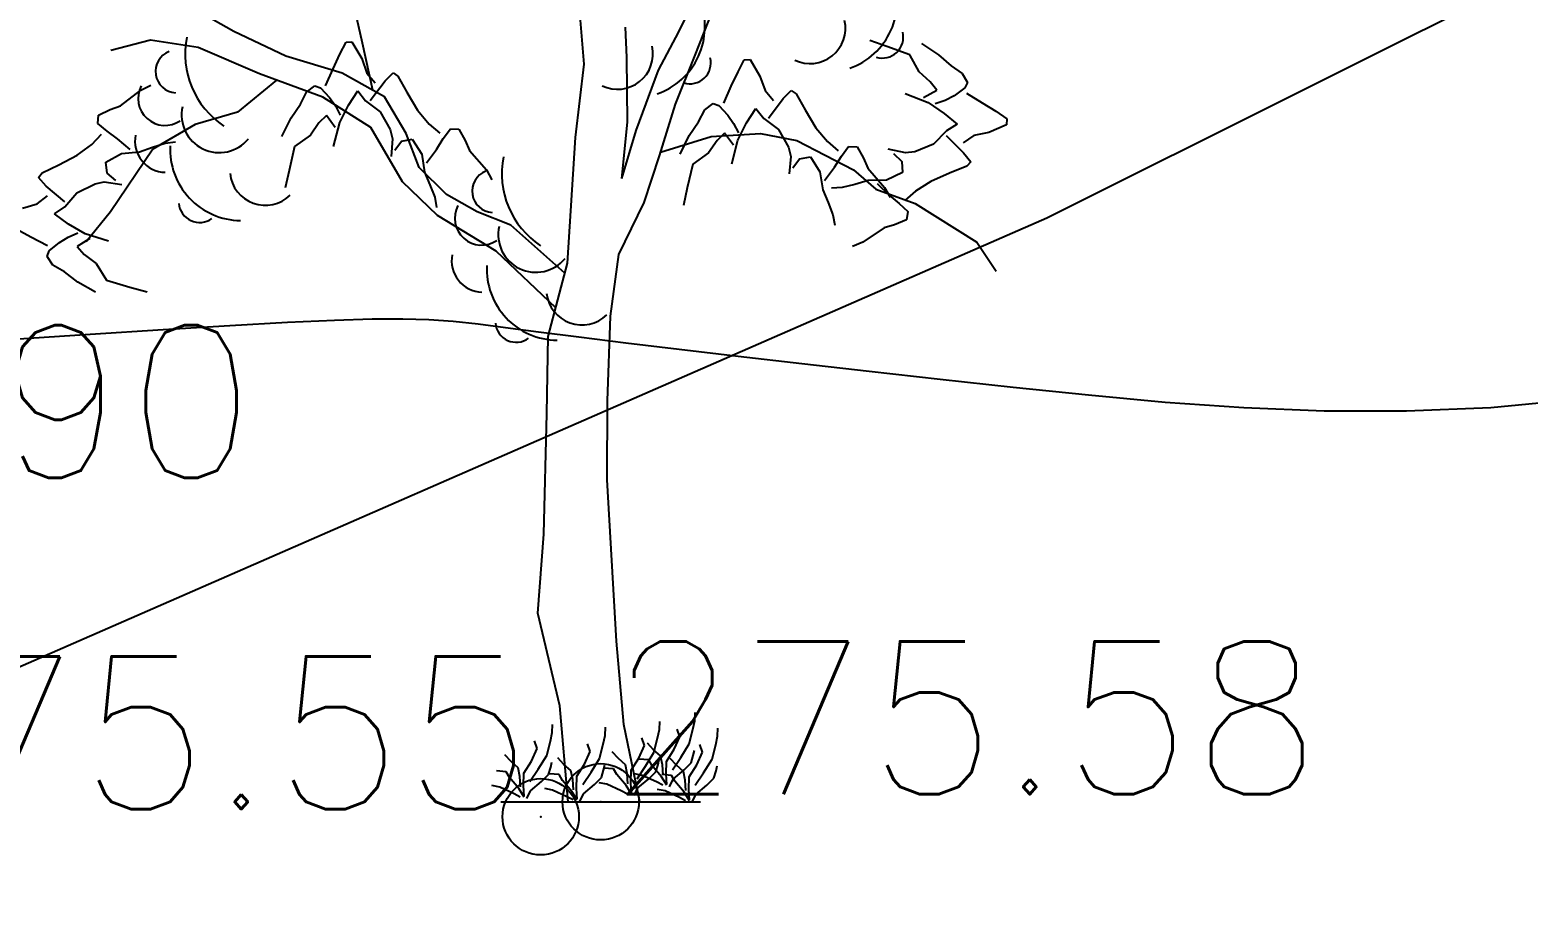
# Model space of a CAD drawing. Header units: millimetres. Extents: x 524954 to 526204, y 9523489 to 9524010.
# Drawn here: x 525832.31 to 525842.11, y 9523684.15 to 9523689.82 of the extents above; entities that cross this region are included whole.
import ezdxf
from ezdxf.enums import TextEntityAlignment as Align

# ---------------------------------------------------------------- set-up
doc = ezdxf.new("R2010")
doc.units = ezdxf.units.MM
doc.header["$PDMODE"] = 32
doc.header["$PDSIZE"] = 0.5
doc.linetypes.add('ACAD_ISO12W100', pattern=[21, 12, -3, 0, -3, 0, -3])
for name, color, linetype in [('Arbre', 34, 'ACAD_ISO12W100'), ('CN_02_00', 4, 'Continuous'), ('PLUME_4', 3, 'Continuous'), ('TopoAlt', 3, 'Continuous'), ('TOPOJIS', 7, 'Continuous')]:
    doc.layers.add(name, color=color, linetype=linetype)
doc.styles.add('Simplex 1.0', font='Simplex.shx', dxfattribs={"width": 0.99, "height": 1})

# ---------------------------------------------------------------- blocks, each defined once
blk = doc.blocks.new('TCPOINT M')
at = {"color": 0}
blk.add_point((0, 0), dxfattribs=at)
at = {"layer": 'TopoAlt', "style": 'Simplex 1.0', "width": 0.99}
blk.add_attdef('ALT', (0.15, 0.15), '', height=1, dxfattribs=at)
blk = doc.blocks.new('v088')
at = {"linetype": 'Continuous'}
for p, q in [((-0.1073, 4.8293), (-0.1646, 5.4873)), ((-1.5592, 4.9668), (-1.6346, 5.3011)), ((0.5102, 5.0412), (0.6713, 5.3679)), ((-2.4003, 5.0425), (-2.6206, 5.1685)), ((0.6191, 4.888), (0.7312, 5.1764)), ((-2.0611, 4.8817), (-2.4003, 5.0425)), ((0.1717, 4.8724), (0.1613, 5.0712)), ((0.3786, 4.7897), (0.5102, 5.0412)), ((-2.9464, 4.9876), (-3.2062, 4.92)), ((-2.6344, 4.9381), (-2.9464, 4.9876)), ((-2.2328, 4.7662), (-2.6344, 4.9381)), ((-1.4917, 4.6586), (-1.5592, 4.9668)), ((-1.6919, 4.7713), (-2.0611, 4.8817)), ((-0.1657, 4.3492), (-0.1073, 4.8293)), ((0.1743, 4.4496), (0.1717, 4.8724)), ((0.489, 4.5681), (0.6191, 4.888)), ((-2.1227, 4.7254), (-2.3768, 4.5144)), ((-1.8192, 4.6131), (-2.2328, 4.7662)), ((-1.415, 4.6154), (-1.6919, 4.7713)), ((0.2314, 4.3948), (0.3786, 4.7897)), ((-1.5041, 4.4145), (-1.8192, 4.6131)), ((-1.2732, 4.3758), (-1.415, 4.6154)), ((-2.3768, 4.5144), (-2.655, 4.434)), ((0.3841, 4.2301), (0.489, 4.5681)), ((-2.655, 4.434), (-2.9315, 4.2727)), ((-1.2976, 4.0581), (-1.5041, 4.4145)), ((0.1384, 4.0819), (0.1743, 4.4496)), ((-1.1877, 4.1537), (-1.2732, 4.3758)), ((-0.2169, 3.5272), (-0.1657, 4.3492)), ((0.1384, 4.0819), (0.2314, 4.3948)), ((0.3911, 4.2526), (0.7235, 4.3553)), ((0.7235, 4.3553), (1.0465, 4.3745)), ((1.0465, 4.3745), (1.2838, 4.3297)), ((1.2838, 4.3297), (1.6547, 4.1385)), ((-2.9315, 4.2727), (-3.209, 3.8627)), ((0.2848, 3.9233), (0.3841, 4.2301)), ((-1.0099, 3.9771), (-1.1877, 4.1537)), ((1.6547, 4.1385), (1.8004, 4.0109)), ((-1.0692, 3.839), (-1.2976, 4.0581)), ((-0.8085, 3.8631), (-1.0099, 3.9771)), ((0.1177, 3.584), (0.2848, 3.9233)), ((1.8004, 4.0109), (2.0573, 3.9168)), ((-3.209, 3.8627), (-3.3666, 3.6666)), ((-0.6849, 3.6045), (-1.0692, 3.839)), ((-0.589, 3.7744), (-0.8085, 3.8631)), ((2.0573, 3.9168), (2.4606, 3.664)), ((-0.2343, 3.4611), (-0.589, 3.7744)), ((2.4606, 3.664), (2.589, 3.4739)), ((-0.2941, 3.234), (-0.6849, 3.6045)), ((0.064, 3.1786), (0.1177, 3.584)), ((-0.3436, 3.0457), (-0.2169, 3.5272)), ((0.0445, 2.6247), (0.064, 3.1786)), ((-0.3518, 2.5418), (-0.3436, 3.0457)), ((0.0429, 2.1085), (0.0445, 2.6247)), ((-0.3726, 1.7516), (-0.3518, 2.5418)), ((0.1022, 1.0525), (0.0429, 2.1085)), ((-0.4115, 1.2346), (-0.3726, 1.7516)), ((-0.2683, 0.6281), (-0.4115, 1.2346)), ((0.151, 0.5063), (0.1022, 1.0525)), ((-0.2127, 0), (-0.2683, 0.6281)), ((0.2565, 0), (0.151, 0.5063)), ((-0.6539, 0), (0.6539, 0))]:
    blk.add_line(p, q, dxfattribs=at)
at = {"color": 3, "linetype": 'Continuous'}
for p, q in [((-1.7068, 4.8945), (-1.6668, 4.9726)), ((-1.6668, 4.9726), (-1.6283, 4.976)), ((-1.6283, 4.976), (-1.5645, 4.8667)), ((1.8724, 4.9461), (1.762, 4.9854)), ((2.0224, 4.89), (1.8724, 4.9461)), ((2.0987, 4.9642), (2.2113, 4.8904)), ((-1.7514, 4.7999), (-1.7068, 4.8945)), ((-1.5645, 4.8667), (-1.5307, 4.7714)), ((0.8993, 4.7791), (0.9393, 4.8572)), ((0.9393, 4.8572), (0.9778, 4.8606)), ((0.9778, 4.8606), (1.0416, 4.7513)), ((2.0834, 4.7783), (2.0224, 4.89)), ((2.2113, 4.8904), (2.2929, 4.8185)), ((2.2929, 4.8185), (2.3654, 4.7691)), ((-1.8008, 4.6887), (-1.7514, 4.7999)), ((-1.5307, 4.7714), (-1.4755, 4.7074)), ((-1.5083, 4.5916), (-1.4112, 4.7196)), ((-1.4112, 4.7196), (-1.3587, 4.7727)), ((-1.3587, 4.7727), (-1.3272, 4.7513)), ((-1.3272, 4.7513), (-1.2679, 4.6451)), ((0.8546, 4.6845), (0.8993, 4.7791)), ((1.0416, 4.7513), (1.0754, 4.656)), ((2.1569, 4.7135), (2.0834, 4.7783)), ((2.1989, 4.6584), (2.1569, 4.7135)), ((2.3654, 4.7691), (2.4, 4.7096)), ((2.4, 4.7096), (2.383, 4.6739)), ((-3.1435, 4.5571), (-3.0095, 4.66)), ((-3.0095, 4.66), (-2.9439, 4.6918)), ((-1.9657, 4.5674), (-1.9257, 4.6454)), ((-1.9257, 4.6454), (-1.871, 4.6871)), ((-1.871, 4.6871), (-1.8334, 4.6747)), ((-1.8334, 4.6747), (-1.7744, 4.6115)), ((-1.7744, 4.6115), (-1.7365, 4.5561)), ((-1.6512, 4.5605), (-1.5907, 4.6542)), ((-1.5907, 4.6542), (-1.5392, 4.5896)), ((-1.2679, 4.6451), (-1.1988, 4.529)), ((0.8053, 4.5733), (0.8546, 4.6845)), ((1.0754, 4.656), (1.1306, 4.592)), ((1.1948, 4.6042), (1.2474, 4.6573)), ((1.2474, 4.6573), (1.2789, 4.6359)), ((1.2789, 4.6359), (1.3382, 4.5297)), ((1.9921, 4.6376), (2.1424, 4.5777)), ((2.1133, 4.6106), (2.1989, 4.6584)), ((2.3129, 4.6232), (2.2532, 4.5924)), ((2.383, 4.6739), (2.3129, 4.6232)), ((2.3928, 4.6398), (2.497, 4.577)), ((-3.2867, 4.4956), (-3.2101, 4.5328)), ((-3.2101, 4.5328), (-3.1435, 4.5571)), ((-2.0269, 4.4774), (-1.9657, 4.5674)), ((-1.7365, 4.5561), (-1.7054, 4.4954)), ((-1.7081, 4.4479), (-1.6512, 4.5605)), ((-1.5392, 4.5896), (-1.4434, 4.5178)), ((-1.4434, 4.5178), (-1.3781, 4.401)), ((-1.1988, 4.529), (-1.1228, 4.4377)), ((0.6404, 4.452), (0.6804, 4.53)), ((0.6804, 4.53), (0.7351, 4.5718)), ((0.7351, 4.5718), (0.7727, 4.5593)), ((0.7727, 4.5593), (0.8317, 4.4961)), ((0.9549, 4.4451), (1.0154, 4.5388)), ((1.0154, 4.5388), (1.0668, 4.4742)), ((1.0978, 4.4762), (1.1948, 4.6042)), ((1.3382, 4.5297), (1.4072, 4.4136)), ((2.1424, 4.5777), (2.247, 4.5072)), ((2.2532, 4.5924), (2.1892, 4.5691)), ((2.497, 4.577), (2.5853, 4.5209)), ((2.5853, 4.5209), (2.6578, 4.4715)), ((-3.2911, 4.4407), (-3.2867, 4.4956)), ((-3.2303, 4.3905), (-3.2911, 4.4407)), ((-2.0862, 4.3565), (-2.0269, 4.4774)), ((-1.8447, 4.4455), (-1.8998, 4.3645)), ((-1.7952, 4.494), (-1.8447, 4.4455)), ((-1.7371, 4.415), (-1.7952, 4.494)), ((-1.7488, 4.2914), (-1.7081, 4.4479)), ((-1.1228, 4.4377), (-1.0524, 4.3767)), ((0.5791, 4.362), (0.6404, 4.452)), ((0.8317, 4.4961), (0.8696, 4.4407)), ((0.8696, 4.4407), (0.9007, 4.38)), ((0.898, 4.3325), (0.9549, 4.4451)), ((1.0668, 4.4742), (1.1627, 4.4024)), ((1.4072, 4.4136), (1.4833, 4.3223)), ((2.247, 4.5072), (2.3325, 4.4356)), ((2.3325, 4.4356), (2.262, 4.3926)), ((2.6564, 4.4329), (2.5401, 4.3831)), ((2.6578, 4.4715), (2.6564, 4.4329)), ((-3.3314, 4.3035), (-3.2664, 4.3702)), ((-3.1617, 4.3413), (-3.2303, 4.3905)), ((-3.0788, 4.2707), (-3.1617, 4.3413)), ((-2.8514, 4.3121), (-2.7828, 4.3211)), ((-1.8998, 4.3645), (-2.0031, 4.2901)), ((-1.3781, 4.401), (-1.3629, 4.3412)), ((-1.3629, 4.3412), (-1.3723, 4.2259)), ((-1.3485, 4.2656), (-1.3049, 4.3248)), ((-1.3049, 4.3248), (-1.2331, 4.3384)), ((-1.2331, 4.3384), (-1.1715, 4.2405)), ((-1.0754, 4.2705), (-1.0302, 4.3418)), ((-1.0302, 4.3418), (-0.9835, 4.4054)), ((-0.9835, 4.4054), (-0.9285, 4.4041)), ((-0.9285, 4.4041), (-0.8869, 4.3298)), ((-0.8869, 4.3298), (-0.8589, 4.2646)), ((0.5199, 4.2411), (0.5791, 4.362)), ((0.7614, 4.3301), (0.7063, 4.2491)), ((0.8109, 4.3786), (0.7614, 4.3301)), ((0.869, 4.2996), (0.8109, 4.3786)), ((0.8572, 4.176), (0.898, 4.3325)), ((1.1627, 4.4024), (1.228, 4.2856)), ((1.4833, 4.3223), (1.5536, 4.2613)), ((2.262, 4.3926), (2.1788, 4.3064)), ((2.2601, 4.3616), (2.3751, 4.2494)), ((2.4412, 4.3615), (2.371, 4.3146)), ((2.5401, 4.3831), (2.4412, 4.3615)), ((-3.5467, 4.1705), (-3.4268, 4.2328)), ((-3.4268, 4.2328), (-3.3314, 4.3035)), ((-3.2386, 4.1877), (-3.1373, 4.2436)), ((-3.1373, 4.2436), (-3.0186, 4.2553)), ((-3.0186, 4.2553), (-2.9333, 4.2859)), ((-2.9333, 4.2859), (-2.8514, 4.3121)), ((-2.0031, 4.2901), (-2.0401, 4.1343)), ((-1.1715, 4.2405), (-1.153, 4.1227)), ((-1.1411, 4.1837), (-1.0754, 4.2705)), ((-0.8589, 4.2646), (-0.7485, 4.1368)), ((0.7063, 4.2491), (0.603, 4.1747)), ((1.228, 4.2856), (1.2432, 4.2258)), ((1.2432, 4.2258), (1.2338, 4.1105)), ((1.3011, 4.2094), (1.373, 4.223)), ((1.373, 4.223), (1.4346, 4.1251)), ((1.5307, 4.1551), (1.5759, 4.2264)), ((1.5759, 4.2264), (1.6226, 4.29)), ((1.6226, 4.29), (1.6776, 4.2887)), ((1.6776, 4.2887), (1.7191, 4.2144)), ((1.9936, 4.2484), (1.8803, 4.2721)), ((1.9168, 4.2436), (1.9701, 4.193)), ((2.0548, 4.2561), (1.9936, 4.2484)), ((2.1788, 4.3064), (2.0548, 4.2561)), ((2.3751, 4.2494), (2.4212, 4.1906)), ((-3.6561, 4.1174), (-3.5467, 4.1705)), ((-3.2291, 4.1152), (-3.2386, 4.1877)), ((-2.0401, 4.1343), (-2.0653, 4.0199)), ((-1.153, 4.1227), (-1.1176, 4.0393)), ((-0.7485, 4.1368), (-0.7129, 4.0731)), ((0.603, 4.1747), (0.566, 4.0189)), ((1.2576, 4.1502), (1.3011, 4.2094)), ((1.4346, 4.1251), (1.4531, 4.0073)), ((1.465, 4.0683), (1.5307, 4.1551)), ((1.7191, 4.2144), (1.7472, 4.1493)), ((1.7472, 4.1493), (1.8576, 4.0214)), ((1.9747, 4.12), (1.8699, 4.071)), ((1.9701, 4.193), (1.9747, 4.12)), ((2.396, 4.1621), (2.2833, 4.1164)), ((2.4212, 4.1906), (2.396, 4.1621)), ((-3.6793, 4.0872), (-3.6561, 4.1174)), ((-3.6294, 4.0317), (-3.6793, 4.0872)), ((-3.5071, 3.9275), (-3.6294, 4.0317)), ((-3.4297, 3.988), (-3.3093, 4.0465)), ((-3.3093, 4.0465), (-3.2488, 4.0583)), ((-3.2488, 4.0583), (-3.1342, 4.0423)), ((-3.1725, 4.0683), (-3.2291, 4.1152)), ((-1.1176, 4.0393), (-1.0867, 3.9591)), ((1.5801, 4.0219), (1.511, 4.0175)), ((1.6636, 4.0426), (1.5801, 4.0219)), ((1.7506, 4.0673), (1.6636, 4.0426)), ((1.8699, 4.071), (1.7506, 4.0673)), ((1.8097, 4.0479), (1.8877, 3.9719)), ((1.8576, 4.0214), (1.8932, 3.9577)), ((2.1595, 4.0623), (2.0595, 3.9982)), ((2.2833, 4.1164), (2.1595, 4.0623)), ((-3.6878, 3.9154), (-3.6208, 3.9668)), ((-3.5069, 3.8964), (-3.4297, 3.988)), ((-1.0867, 3.9591), (-1.0738, 3.891)), ((0.566, 4.0189), (0.5407, 3.9045)), ((1.4531, 4.0073), (1.4885, 3.9239)), ((1.4885, 3.9239), (1.5194, 3.8437)), ((1.8877, 3.9719), (1.9528, 3.9182)), ((2.0595, 3.9982), (1.9902, 3.936)), ((-3.785, 3.8871), (-3.6878, 3.9154)), ((-3.5743, 3.8488), (-3.5069, 3.8964)), ((-3.4842, 3.783), (-3.5743, 3.8488)), ((1.5194, 3.8437), (1.5323, 3.7756)), ((1.9528, 3.9182), (2.0102, 3.864)), ((2.0102, 3.864), (2.002, 3.8096)), ((-3.729, 3.6966), (-3.8209, 3.7466)), ((-3.3751, 3.7197), (-3.4842, 3.783)), ((1.855, 3.7579), (1.7144, 3.6642)), ((1.9231, 3.7776), (1.855, 3.7579)), ((2.002, 3.8096), (1.9231, 3.7776)), ((-3.6208, 3.641), (-3.729, 3.6966)), ((-3.6087, 3.6076), (-3.5422, 3.6629)), ((-3.5422, 3.6629), (-3.4847, 3.6976)), ((-3.4847, 3.6976), (-3.4223, 3.7252)), ((-3.3439, 3.6889), (-3.4261, 3.6355)), ((-3.4261, 3.6355), (-3.3805, 3.5833)), ((-3.2212, 3.6701), (-3.3751, 3.7197)), ((1.7144, 3.6642), (1.6468, 3.6368)), ((-3.6232, 3.5708), (-3.6087, 3.6076)), ((-3.5847, 3.5138), (-3.6232, 3.5708)), ((-3.3805, 3.5833), (-3.3028, 3.5236)), ((-3.5091, 3.4694), (-3.5847, 3.5138)), ((-3.4228, 3.4031), (-3.5091, 3.4694)), ((-3.3028, 3.5236), (-3.2344, 3.4162)), ((-3.3055, 3.337), (-3.4228, 3.4031)), ((-3.2344, 3.4162), (-3.081, 3.3703)), ((-3.081, 3.3703), (-2.9682, 3.3386)), ((-0.3173, 0.4544), (-0.3149, 0.5073)), ((0.3847, 0.4736), (0.3871, 0.5265)), ((0.6034, 0.4736), (0.6155, 0.5313)), ((0.6155, 0.5313), (0.6179, 0.5842)), ((-0.4159, 0.3486), (-0.4327, 0.3991)), ((-0.3534, 0.3029), (-0.3294, 0.3967)), ((-0.3294, 0.3967), (-0.3173, 0.4544)), ((0.0168, 0.3774), (0.0288, 0.4351)), ((0.0288, 0.4351), (0.0313, 0.488)), ((0.2861, 0.3678), (0.2693, 0.4183)), ((0.3486, 0.3221), (0.3726, 0.4159)), ((0.3726, 0.4159), (0.3847, 0.4736)), ((0.4808, 0.3438), (0.5169, 0.4255)), ((0.5169, 0.4255), (0.5001, 0.476)), ((0.5794, 0.3798), (0.6034, 0.4736)), ((0.7525, 0.3726), (0.7645, 0.4303)), ((0.7645, 0.4303), (0.7669, 0.4832)), ((-0.5866, 0.2645), (-0.6275, 0.3077)), ((-0.452, 0.2669), (-0.4159, 0.3486)), ((-0.4087, 0.214), (-0.3534, 0.3029)), ((-0.1058, 0.2476), (-0.0697, 0.3294)), ((-0.0697, 0.3294), (-0.0865, 0.3798)), ((-0.0072, 0.2837), (0.0168, 0.3774)), ((0.1154, 0.2837), (0.0745, 0.327)), ((0.25, 0.2861), (0.2861, 0.3678)), ((0.2933, 0.2332), (0.3486, 0.3221)), ((0.3462, 0.3414), (0.3053, 0.3847)), ((0.3919, 0.3005), (0.3462, 0.3414)), ((0.4039, 0.2428), (0.3919, 0.3005)), ((0.4303, 0.2645), (0.4808, 0.3438)), ((0.5241, 0.2909), (0.5794, 0.3798)), ((0.5914, 0.2548), (0.6058, 0.3029)), ((0.6058, 0.3029), (0.6131, 0.3366)), ((0.6299, 0.2428), (0.6659, 0.3246)), ((0.6659, 0.3246), (0.6491, 0.375)), ((0.7285, 0.2789), (0.7525, 0.3726)), ((-0.6179, 0.1971), (-0.6828, 0.2019)), ((-0.5962, 0.1587), (-0.6179, 0.1971)), ((-0.5409, 0.2236), (-0.5866, 0.2645)), ((-0.5289, 0.1659), (-0.5409, 0.2236)), ((-0.5025, 0.1875), (-0.452, 0.2669)), ((-0.464, 0.1322), (-0.4087, 0.214)), ((-0.3414, 0.1779), (-0.327, 0.226)), ((-0.327, 0.226), (-0.3197, 0.2596)), ((-0.2404, 0.2452), (-0.2813, 0.2885)), ((-0.1947, 0.2043), (-0.2404, 0.2452)), ((-0.1827, 0.1467), (-0.1947, 0.2043)), ((-0.1563, 0.1683), (-0.1058, 0.2476)), ((-0.0625, 0.1947), (-0.0072, 0.2837)), ((0.0048, 0.1587), (0.0192, 0.2068)), ((0.0192, 0.2068), (0.0264, 0.2404)), ((0.0841, 0.2164), (0.0192, 0.2212)), ((0.1058, 0.1779), (0.0841, 0.2164)), ((0.1611, 0.2428), (0.1154, 0.2837)), ((0.1731, 0.1851), (0.1611, 0.2428)), ((0.1971, 0.125), (0.1995, 0.2068)), ((0.1995, 0.2068), (0.25, 0.2861)), ((0.238, 0.1515), (0.2933, 0.2332)), ((0.3149, 0.2741), (0.25, 0.2789)), ((0.3366, 0.2356), (0.3149, 0.2741)), ((0.3149, 0.1515), (0.3606, 0.1971)), ((0.3967, 0.1635), (0.3366, 0.2356)), ((0.3606, 0.1971), (0.375, 0.2452)), ((0.375, 0.2452), (0.3823, 0.2789)), ((0.4087, 0.1755), (0.4039, 0.2428)), ((0.4279, 0.1827), (0.4303, 0.2645)), ((0.4953, 0.2404), (0.4544, 0.2837)), ((0.4688, 0.2092), (0.5241, 0.2909)), ((0.4736, 0.1491), (0.5457, 0.2092)), ((0.5409, 0.1995), (0.4953, 0.2404)), ((0.5529, 0.1418), (0.5409, 0.1995)), ((0.5457, 0.2092), (0.5914, 0.2548)), ((0.5794, 0.1635), (0.6299, 0.2428)), ((0.6732, 0.1899), (0.7285, 0.2789)), ((0.7405, 0.1539), (0.7549, 0.2019)), ((0.7549, 0.2019), (0.7621, 0.2356)), ((-0.6611, 0.0962), (-0.7116, 0.1058)), ((-0.5361, 0.0865), (-0.5962, 0.1587)), ((-0.5241, 0.0986), (-0.5289, 0.1659)), ((-0.5049, 0.1058), (-0.5025, 0.1875)), ((-0.5001, 0.0361), (-0.5049, 0.1058)), ((-0.4592, 0.0721), (-0.3871, 0.1322)), ((-0.3871, 0.1322), (-0.3414, 0.1779)), ((-0.2717, 0.1779), (-0.3366, 0.1827)), ((-0.25, 0.1394), (-0.2717, 0.1779)), ((-0.1899, 0.0673), (-0.25, 0.1394)), ((-0.1779, 0.0793), (-0.1827, 0.1467)), ((-0.1587, 0.0865), (-0.1563, 0.1683)), ((-0.1178, 0.113), (-0.0625, 0.1947)), ((-0.113, 0.0529), (-0.0409, 0.113)), ((-0.0409, 0.113), (0.0048, 0.1587)), ((0.0409, 0.1154), (-0.0096, 0.125)), ((0.1346, 0.0721), (0.0409, 0.1154)), ((0.1659, 0.1058), (0.1058, 0.1779)), ((0.2019, 0.0505), (0.1659, 0.1058)), ((0.1779, 0.1178), (0.1731, 0.1851)), ((0.2019, 0.0553), (0.1971, 0.125)), ((0.2717, 0.1731), (0.2212, 0.1827)), ((0.2428, 0.0914), (0.3149, 0.1515)), ((0.3654, 0.1298), (0.2717, 0.1731)), ((0.4063, 0.1082), (0.3654, 0.1298)), ((0.4327, 0.1082), (0.3967, 0.1635)), ((0.464, 0.1731), (0.3991, 0.1779)), ((0.4327, 0.113), (0.4279, 0.1827)), ((0.4496, 0.0986), (0.4736, 0.1491)), ((0.4856, 0.1346), (0.464, 0.1731)), ((0.5457, 0.0625), (0.4856, 0.1346)), ((0.5578, 0.0745), (0.5529, 0.1418)), ((0.577, 0.0817), (0.5794, 0.1635)), ((0.6179, 0.1082), (0.6732, 0.1899)), ((0.6227, 0.0481), (0.6948, 0.1082)), ((0.6948, 0.1082), (0.7405, 0.1539)), ((-0.5674, 0.0529), (-0.6611, 0.0962)), ((-0.5265, 0.0313), (-0.5674, 0.0529)), ((-0.5001, 0.0313), (-0.5361, 0.0865)), ((-0.4832, 0.0216), (-0.4592, 0.0721)), ((-0.3149, 0.0769), (-0.3654, 0.0865)), ((-0.2212, 0.0337), (-0.3149, 0.0769)), ((-0.1803, 0.012), (-0.2212, 0.0337)), ((-0.1539, 0.012), (-0.1899, 0.0673)), ((-0.1539, 0.0168), (-0.1587, 0.0865)), ((-0.137, 0.0024), (-0.113, 0.0529)), ((0.1755, 0.0505), (0.1346, 0.0721)), ((0.2188, 0.0409), (0.2428, 0.0914)), ((0.4207, 0.0721), (0.3702, 0.0817)), ((0.5145, 0.0288), (0.4207, 0.0721)), ((0.5554, 0.0072), (0.5145, 0.0288)), ((0.5818, 0.0072), (0.5457, 0.0625)), ((0.5818, 0.012), (0.577, 0.0817)), ((0.5986, -0.0024), (0.6227, 0.0481))]:
    blk.add_line(p, q, dxfattribs=at)
for centre, major_axis, start_param, end_param in [((1.4749, 5.2432), (0.3298, 0.3298), 4.265936, 5.872819), ((0.2152, 5.0749), (-0.3298, 0.3298), 2.69514, 4.302022), ((1.3699, 5.0654), (-0.1641, 0.1641), 1.908121, 4.146545), ((-2.1547, 4.8961), (-0.3995, 0.3995), 0.587708, 1.773422), ((1.844, 5.0056), (-0.0964, 0.0964), 2.051824, 4.174223), ((-2.774, 4.7815), (-0.099, 0.099), -0.421529, 2.292047), ((0.1101, 4.8971), (-0.1641, 0.1641), 1.908121, 4.146545), ((0.5842, 4.8373), (0.0964, 0.0964), 3.62262, 5.745019), ((-2.8514, 4.6047), (-0.1246, 0.1246), 0.293965, 2.957824), ((-2.4968, 4.4965), (0.1741, 0.1741), 2.133893, 4.816631), ((-2.8441, 4.3258), (-0.1445, 0.1445), 0.590553, 2.325666), ((-2.352, 4.2724), (0.3298, 0.3298), 2.307735, 3.914618), ((-0.0823, 4.1124), (0.3995, 0.3995), 2.158504, 3.344219), ((-0.7016, 3.9977), (0.099, 0.099), 1.149268, 3.862844), ((-2.1954, 4.1377), (0.1641, 0.1641), 2.463212, 4.701636), ((-2.6253, 3.929), (0.0964, 0.0964), 2.435534, 4.557933), ((-0.779, 3.821), (0.1246, 0.1246), 1.864761, 4.52862), ((-0.4244, 3.7128), (0.1741, 0.1741), 2.133893, 4.816631), ((-0.7718, 3.542), (-0.1445, 0.1445), 0.590553, 2.325666), ((-0.2796, 3.4886), (0.3298, 0.3298), 2.307735, 3.914618), ((-0.1231, 3.3539), (0.1641, 0.1641), 2.463212, 4.701636), ((-0.5529, 3.1452), (0.0964, 0.0964), 2.435534, 4.557933)]:
    blk.add_ellipse(centre, major_axis=major_axis, ratio=1, start_param=start_param, end_param=end_param, dxfattribs=at)

msp = doc.modelspace()

# ---------------------------------------------------------------- linework, layer by layer
at = {"layer": 'CN_02_00', "elevation": 276, "flags": 128}
msp.add_lwpolyline([(525832.2012, 9523687.7933), (525832.7022, 9523687.8267), (525833.18, 9523687.8571), (525833.6168, 9523687.8832), (525833.9947, 9523687.9038), (525834.3014, 9523687.9178), (525834.5472, 9523687.9253), (525834.7482, 9523687.9263), (525834.9201, 9523687.9212), (525835.0791, 9523687.9099), (525835.2409, 9523687.8928), (525835.4216, 9523687.87), (525835.6371, 9523687.8417), (525835.8998, 9523687.8081), (525836.2084, 9523687.7698), (525836.5577, 9523687.7275), (525836.943, 9523687.6819), (525837.3592, 9523687.6336), (525837.8014, 9523687.5833), (525838.2646, 9523687.5317), (525838.7439, 9523687.4795), (525839.2352, 9523687.4281), (525839.738, 9523687.3816), (525840.2526, 9523687.3453), (525840.7792, 9523687.324), (525841.3183, 9523687.3228), (525841.8702, 9523687.3467), (525842.4351, 9523687.4007)], dxfattribs=at)
at = {"layer": 'PLUME_4'}
msp.add_lwpolyline([(525880.5759, 9523709.1697), (525872.8883, 9523704.5979), (525864.7385, 9523699.491), (525855.9444, 9523696.3425), (525855.9444, 9523696.3425), (525847.1866, 9523692.6952), (525838.964, 9523688.5857), (525830.7049, 9523684.9749), (525830.2063, 9523684.9385), (525821.9472, 9523681.3277), (525813.1895, 9523677.6804), (525804.3954, 9523674.5319), (525804.3954, 9523674.5319), (525795.6012, 9523671.3833)], dxfattribs=at)
msp.add_lwpolyline([(525880.5759, 9523709.1697), (525872.8883, 9523704.5979), (525864.7385, 9523699.491), (525855.9444, 9523696.3425), (525855.9444, 9523696.3425), (525847.1866, 9523692.6952), (525838.964, 9523688.5857), (525830.7049, 9523684.9749), (525830.2063, 9523684.9385), (525821.9472, 9523681.3277), (525813.1895, 9523677.6804), (525804.3954, 9523674.5319), (525804.3954, 9523674.5319), (525795.6012, 9523671.3833)], dxfattribs=at)

# ---------------------------------------------------------------- block references
at = {"layer": 'Arbre'}
msp.add_blockref('v088', (525836.044, 9523684.764), dxfattribs=at)
at = {"layer": 'TOPOJIS'}
ref = msp.add_blockref('TCPOINT M', (525829.0706, 9523686.8348, 275.9), dxfattribs=at)
ref.add_attrib('ALT', '275.90', (525829.1206, 9523686.8848, 275.9), dxfattribs={"layer": 'TopoAlt', "height": 1, "style": 'Simplex 1.0', "width": 0.99})
ref = msp.add_blockref('TCPOINT M', (525836.0439, 9523684.7641, 275.58), dxfattribs=at)
ref.add_attrib('ALT', '275.58', (525836.0939, 9523684.8141, 275.58), dxfattribs={"layer": 'TopoAlt', "height": 1, "style": 'Simplex 1.0', "width": 0.99})
ref = msp.add_blockref('TCPOINT M', (525835.6511, 9523684.6662, 275.55), dxfattribs=at)
ref.add_attrib('ALT', '275.55', dxfattribs={"layer": 'TopoAlt', "height": 1, "style": 'Simplex 1.0', "width": 0.99}).set_placement((525835.6011, 9523684.7162, 275.55), align=Align.RIGHT)

doc.saveas('drawing.dxf')
